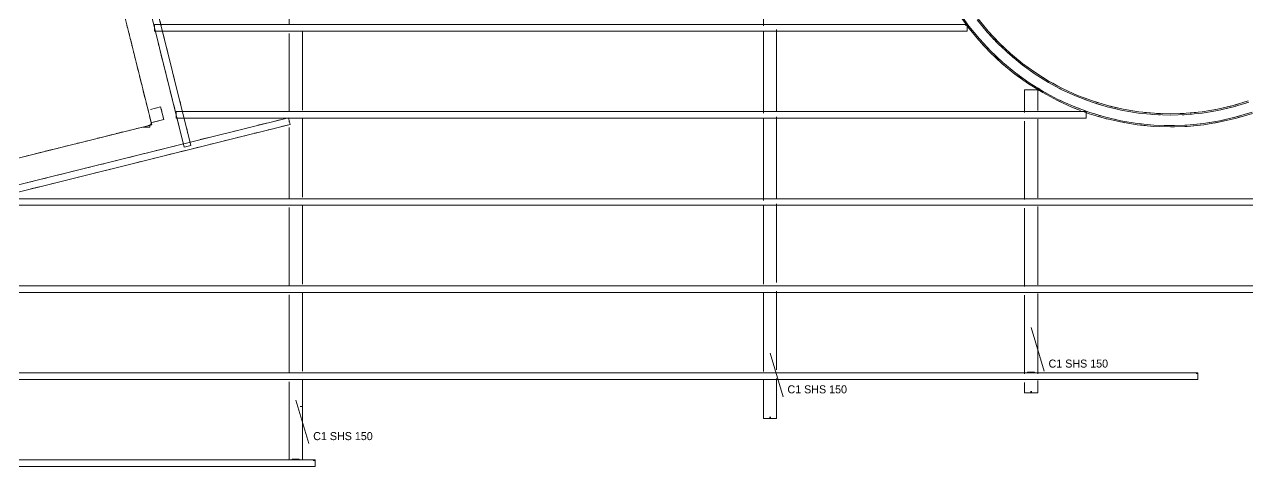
# Model space of a CAD drawing. Header units: metres. Extents: x 10 to 831, y 10 to 584.
# Drawn here: x 176.6 to 457.7, y 285.3 to 386.8 of the extents above; entities that cross this region are included whole.
import ezdxf

# ---------------------------------------------------------------- set-up
doc = ezdxf.new("R2010")
doc.units = ezdxf.units.M
doc.layers.add('TXT', color=7, linetype='Continuous', lineweight=18)
doc.layers.add('VIS', color=8, linetype='Continuous', lineweight=13)

msp = doc.modelspace()

# ---------------------------------------------------------------- linework, layer by layer
at = {"layer": 'TXT'}
for p, q in [((408, 317.222), (411, 307.222)), ((348, 311.308), (351, 301.308)), ((239, 300.564), (242, 290.564))]:
    msp.add_line(p, q, dxfattribs=at)
at = {"layer": 'VIS'}
for p, q in [((181.0804, 488.2878), (213.3448, 358.629)), ((214.8974, 359.0154), (182.633, 488.6742)), ((205.88, 363.78), (176.9, 480.24)), ((237.5, 404.781), (237.5, 386.7784)), ((346.5, 404.528), (346.5, 386.4912)), ((393.4302, 386.2656), (391.1928, 389.388)), ((393.6682, 386.4484), (391.4422, 389.5548)), ((395.8102, 388.092), (398.1226, 385.2744)), ((200.2772, 386.2956), (200.1806, 386.6838)), ((200.2772, 386.2956), (200.1806, 386.6838)), ((200.2772, 386.2956), (200.3738, 385.9074)), ((200.2772, 386.2956), (200.3738, 385.9074)), ((200.2772, 386.2956), (200.3738, 385.9074)), ((200.6636, 384.7428), (200.567, 385.131)), ((200.6636, 384.7428), (200.567, 385.131)), ((393.2752, 386.8), (206.534, 386.8)), ((206.534, 386.8), (206.534, 385.3)), ((206.534, 386.8), (206.534, 386.8)), ((206.534, 385.3), (206.534, 386.05)), ((206.534, 385.3), (206.534, 386.05)), ((206.534, 385.3), (393.2752, 385.3)), ((206.534, 385.3), (206.534, 385.3)), ((206.534, 385.3), (206.9348, 385.3)), ((206.534, 385.3), (206.534, 385.3)), ((206.776, 385.0266), (206.6794, 385.4148)), ((207.749, 387.7422), (208.0388, 386.5776)), ((393.2752, 385.3), (208.5376, 385.3)), ((393.2752, 385.3), (208.5376, 385.3)), ((208.9384, 385.3), (393.2752, 385.3)), ((240.5, 367.1756), (240.5, 385.1782)), ((240.5, 367.1756), (240.5, 385.1782)), ((346.5, 385.2888), (346.5, 366.4506)), ((349.5, 366.8514), (349.5, 385.6896)), ((349.5, 366.8514), (349.5, 385.6896)), ((393.2752, 386.8), (392.8744, 386.8)), ((393.2752, 386.8), (392.8744, 386.8)), ((393.2752, 386.68), (392.8744, 386.68)), ((393.2752, 386.8), (393.2752, 385.3)), ((393.2752, 385.3), (393.2752, 386.8)), ((393.2752, 386.8), (393.2752, 386.8)), ((393.2752, 386.8), (393.2752, 386.68)), ((393.2752, 386.68), (393.2752, 386.8)), ((393.2752, 386.8), (393.2752, 386.8)), ((393.2752, 386.8), (393.2752, 385.3)), ((393.2752, 385.3), (393.2752, 386.8)), ((393.2752, 386.8), (393.2752, 386.8)), ((393.2752, 386.68), (393.2752, 386.68)), ((393.2752, 385.3), (393.2752, 385.3)), ((393.2752, 385.3), (393.2752, 385.3)), ((395.867, 383.2964), (393.4302, 386.2656)), ((396.0926, 383.4942), (393.6682, 386.4484)), ((394.0394, 385.5234), (393.7348, 385.8946)), ((394.0394, 385.5234), (393.7348, 385.8946)), ((394.0394, 385.5234), (393.7348, 385.8946)), ((394.2742, 385.7098), (393.9712, 386.079)), ((397.897, 385.0766), (395.5722, 387.9094)), ((398.1226, 385.2744), (400.6142, 382.6142)), ((200.6636, 384.7428), (200.7602, 384.3546)), ((200.6636, 384.7428), (200.7602, 384.3546)), ((200.6636, 384.7428), (200.7602, 384.3546)), ((201.05, 383.19), (200.9534, 383.5782)), ((201.05, 383.19), (200.9534, 383.5782)), ((201.05, 383.19), (201.533, 381.249)), ((201.05, 383.19), (201.533, 381.249)), ((201.05, 383.19), (201.533, 381.249)), ((207.5488, 381.921), (207.259, 383.0856)), ((208.5218, 384.6366), (208.8116, 383.472)), ((237.5, 384.7782), (237.5, 366.7756)), ((398.4928, 380.4928), (395.867, 383.2964)), ((398.705, 380.705), (396.0926, 383.4942)), ((400.402, 382.402), (397.897, 385.0766)), ((398.5232, 384.408), (399.4626, 383.405)), ((399.9912, 383.2792), (399.6798, 383.6118)), ((399.9912, 383.2792), (399.6798, 383.6118)), ((399.9912, 383.2792), (400.3026, 382.9466)), ((403.0766, 379.897), (400.402, 382.402)), ((400.6142, 382.6142), (403.2744, 380.1226)), ((401.9444, 381.3684), (400.9466, 382.3028)), ((401.9444, 381.3684), (400.9466, 382.3028)), ((201.4364, 381.6372), (201.3398, 382.0254)), ((201.4364, 381.6372), (201.3398, 382.0254)), ((201.8228, 380.0844), (201.7262, 380.4726)), ((201.8228, 380.0844), (201.7262, 380.4726)), ((201.8228, 380.0844), (202.1126, 378.9198)), ((201.8228, 380.0844), (202.1126, 378.9198)), ((201.8228, 380.0844), (202.1126, 378.9198)), ((208.3216, 378.8154), (207.8386, 380.7564)), ((209.2946, 381.531), (209.5844, 380.3664)), ((397.8364, 381.1938), (396.8516, 382.245)), ((397.8364, 381.1938), (396.8516, 382.245)), ((397.8364, 381.1938), (396.8516, 382.245)), ((398.0518, 381.4022), (397.7254, 381.751)), ((401.2964, 377.867), (398.4928, 380.4928)), ((401.4942, 378.0926), (398.705, 380.705)), ((399.4022, 380.0518), (399.0536, 380.3784)), ((400.5956, 378.5234), (399.5442, 379.5082)), ((400.5956, 378.5234), (399.5442, 379.5082)), ((400.5956, 378.5234), (399.5442, 379.5082)), ((401.2792, 381.9912), (402.2768, 381.0568)), ((402.408, 380.5232), (402.7424, 380.2102)), ((405.9094, 377.5722), (403.0766, 379.897)), ((403.2744, 380.1226), (406.092, 377.8102)), ((202.7888, 376.2024), (202.3058, 378.1434)), ((202.7888, 376.2024), (202.3058, 378.1434)), ((202.4024, 377.7552), (202.8854, 375.8142)), ((202.4024, 377.7552), (202.8854, 375.8142)), ((202.4024, 377.7552), (202.8854, 375.8142)), ((209.0944, 375.7098), (208.6114, 377.6508)), ((210.0674, 378.4254), (210.3572, 377.2608)), ((404.2658, 375.4302), (401.2964, 377.867)), ((404.4484, 375.6682), (401.4942, 378.0926)), ((402.2328, 377.4864), (401.8634, 377.7894)), ((403.7848, 379.3158), (404.139, 379.0252)), ((405.3876, 378.3884), (405.0354, 378.6774)), ((405.3876, 378.3884), (405.0354, 378.6774)), ((405.3876, 378.3884), (405.7398, 378.0992)), ((408.888, 375.4378), (405.9094, 377.5722)), ((406.092, 377.8102), (409.0548, 375.6872)), ((406.8326, 377.2794), (406.4624, 377.5448)), ((406.8326, 377.2794), (406.4624, 377.5448)), ((406.8326, 377.2794), (407.203, 377.014)), ((203.5616, 373.0968), (203.0786, 375.0378)), ((203.5616, 373.0968), (203.0786, 375.0378)), ((203.1752, 374.6496), (203.6582, 372.7086)), ((203.1752, 374.6496), (203.6582, 372.7086)), ((203.1752, 374.6496), (203.6582, 372.7086)), ((209.8672, 372.6042), (209.3842, 374.5452)), ((210.8402, 375.3198), (211.13, 374.1552)), ((403.5234, 376.0394), (403.1522, 376.344)), ((403.5234, 376.0394), (403.1522, 376.344)), ((403.5234, 376.0394), (403.1522, 376.344)), ((407.388, 373.1928), (404.2658, 375.4302)), ((407.5546, 373.4422), (404.4484, 375.6682)), ((405.8268, 374.3114), (404.656, 375.1504)), ((405.8268, 374.3114), (404.656, 375.1504)), ((405.8268, 374.3114), (404.656, 375.1504)), ((405.225, 375.1116), (404.8366, 375.39)), ((408.1434, 375.9714), (408.5158, 375.7046)), ((412, 373.5026), (408.888, 375.4378)), ((409.0548, 375.6872), (412.15, 373.7624)), ((410.444, 374.4702), (411.611, 373.7444)), ((204.3344, 369.9912), (203.8514, 371.9322)), ((204.3344, 369.9912), (203.8514, 371.9322)), ((203.948, 371.544), (204.431, 369.603)), ((203.948, 371.544), (204.431, 369.603)), ((203.948, 371.544), (204.431, 369.603)), ((210.64, 369.4986), (210.157, 371.4396)), ((211.613, 372.2142), (211.9028, 371.0496)), ((409.5, 371.8458), (406.5, 371.8458)), ((406.5, 371.8458), (406.5, 366.644)), ((406.5, 371.8458), (406.5, 371.8458)), ((410.65, 371.1644), (407.388, 373.1928)), ((410.8, 371.4242), (407.5546, 373.4422)), ((409.5, 371.8458), (409, 371.8458)), ((409.8346, 371.6714), (409.4268, 371.925)), ((409.8346, 371.6714), (409.4268, 371.925)), ((409.8346, 371.6714), (409.4268, 371.925)), ((409.5, 367.0442), (409.5, 371.8458)), ((409.5, 367.0442), (409.5, 371.8458)), ((409.9886, 371.9286), (409.583, 372.1808)), ((414.0376, 369.3536), (410.65, 371.1644)), ((414.1704, 369.6226), (410.8, 371.4242)), ((412.4852, 370.5234), (411.2214, 371.199)), ((415.2318, 371.7752), (412, 373.5026)), ((412.15, 373.7624), (415.3646, 372.0442)), ((413.7572, 372.9032), (412.5518, 373.5476)), ((413.7572, 372.9032), (412.5518, 373.5476)), ((412.9536, 373.3328), (414.159, 372.6886)), ((414.4238, 372.207), (414.8278, 371.991)), ((418.5698, 370.2628), (415.2318, 371.7752)), ((415.3646, 372.0442), (418.6846, 370.54)), ((205.1072, 366.8856), (204.6242, 368.8266)), ((205.1072, 366.8856), (204.6242, 368.8266)), ((211.4128, 366.393), (210.9298, 368.334)), ((212.3858, 369.1086), (212.6756, 367.944)), ((411.497, 370.7116), (411.0734, 370.938)), ((411.497, 370.7116), (411.0734, 370.938)), ((411.497, 370.7116), (411.0734, 370.938)), ((417.5364, 367.7682), (414.0376, 369.3536)), ((417.6512, 368.0454), (414.1704, 369.6226)), ((414.9124, 368.9572), (414.475, 369.1554)), ((414.9124, 368.9572), (414.475, 369.1554)), ((414.9124, 368.9572), (414.475, 369.1554)), ((415.0406, 369.2284), (414.6054, 369.4254)), ((421.9994, 368.972), (418.5698, 370.2628)), ((418.6846, 370.54), (422.0958, 369.256)), ((419.4272, 369.94), (420.7132, 369.456)), ((421.243, 369.577), (419.9638, 370.0584)), ((421.243, 369.577), (419.9638, 370.0584)), ((420.3902, 369.898), (421.6694, 369.4164)), ((425.5062, 367.9082), (421.9994, 368.972)), ((422.0958, 369.256), (425.5838, 368.198)), ((422.9678, 368.9914), (422.5318, 369.1238)), ((422.9678, 368.9914), (422.5318, 369.1238)), ((422.876, 368.706), (424.191, 368.307)), ((422.9678, 368.9914), (423.4038, 368.8592)), ((454.4162, 368.198), (457.9042, 369.256)), ((458.0006, 368.972), (454.4938, 367.9082)), ((455.2882, 368.4624), (454.8522, 368.3302)), ((455.2882, 368.4624), (454.8522, 368.3302)), ((455.2882, 368.4624), (455.7242, 368.5946)), ((456.2472, 368.44), (457.5622, 368.839)), ((204.914, 367.662), (205.2038, 366.4974)), ((204.914, 367.662), (205.2038, 366.4974)), ((204.914, 367.662), (205.2038, 366.4974)), ((205.88, 363.78), (205.397, 365.721)), ((205.88, 363.78), (205.397, 365.721)), ((205.5936, 367.3214), (207.93, 367.9026)), ((207.1512, 367.7088), (206.7618, 367.612)), ((207.93, 367.9026), (208.6542, 364.9914)), ((208.1714, 366.9322), (208.0508, 367.4174)), ((208.6542, 364.9914), (208.5336, 365.4766)), ((420.6296, 366.8), (211.51, 366.8)), ((211.51, 366.8), (211.51, 365.3)), ((211.51, 366.8), (211.51, 366.8)), ((211.51, 365.3), (211.51, 366.05)), ((211.51, 365.3), (211.51, 366.05)), ((349.5, 346.8106), (349.5, 365.649)), ((349.5, 346.8106), (349.5, 365.649)), ((419.334, 367.0918), (417.5364, 367.7682)), ((421.228, 366.6992), (417.6512, 368.0454)), ((419.334, 367.0918), (417.9858, 367.5992)), ((419.334, 367.0918), (417.9858, 367.5992)), ((419.334, 367.0918), (417.9858, 367.5992)), ((420.3338, 367.0358), (418.9926, 367.5406)), ((420.6296, 366.8), (420.229, 366.8)), ((420.6296, 366.8), (420.229, 366.8)), ((420.6296, 366.68), (420.229, 366.68)), ((420.6296, 366.8), (420.6296, 365.3)), ((420.6296, 365.3), (420.6296, 366.8)), ((420.6296, 366.8), (420.6296, 366.8)), ((420.6296, 366.8), (420.6296, 366.68)), ((420.6296, 366.68), (420.6296, 366.8)), ((420.6296, 366.8), (420.6296, 366.8)), ((420.6296, 366.8), (420.6296, 365.3)), ((420.6296, 365.3), (420.6296, 366.8)), ((420.6296, 366.8), (420.6296, 366.8)), ((420.6296, 366.68), (420.6296, 366.68)), ((421.1316, 366.4152), (420.6822, 366.5844)), ((424.8074, 365.3002), (421.1316, 366.4152)), ((424.885, 365.59), (421.228, 366.6992)), ((423.9708, 365.8672), (422.5994, 366.2832)), ((423.8884, 365.579), (423.4288, 365.7182)), ((423.8884, 365.579), (423.4288, 365.7182)), ((423.8884, 365.579), (423.4288, 365.7182)), ((428.6068, 364.7222), (424.885, 365.59)), ((429.075, 367.076), (425.5062, 367.9082)), ((425.5838, 368.198), (429.1334, 367.3702)), ((427.3586, 367.784), (426.0276, 368.0944)), ((427.3586, 367.784), (426.0276, 368.0944)), ((426.4712, 367.991), (427.8024, 367.6806)), ((427.2906, 367.492), (428.6288, 367.18)), ((432.6906, 366.479), (429.075, 367.076)), ((429.1334, 367.3702), (432.7296, 366.7766)), ((430.9316, 367.0734), (429.583, 367.296)), ((430.9316, 367.0734), (429.583, 367.296)), ((429.9788, 366.9268), (431.3346, 366.703)), ((430.0326, 367.2218), (431.3812, 366.9992)), ((436.3374, 366.1198), (432.6906, 366.479)), ((432.7296, 366.7766), (436.357, 366.4192)), ((435.4502, 366.5086), (434.09, 366.6426)), ((435.4502, 366.5086), (434.09, 366.6426)), ((434.5434, 366.5978), (435.9036, 366.464)), ((435.4258, 366.2096), (435.8816, 366.1648)), ((440, 366), (436.3374, 366.1198)), ((436.357, 366.4192), (440, 366.3)), ((437.2678, 366.3894), (436.8124, 366.4044)), ((437.2678, 366.3894), (436.8124, 366.4044)), ((437.253, 366.09), (437.711, 366.075)), ((437.2678, 366.3894), (437.7232, 366.3746)), ((440, 366.3), (443.643, 366.4192)), ((443.6626, 366.1198), (440, 366)), ((442.7322, 366.3894), (442.2768, 366.3746)), ((442.7322, 366.3894), (442.2768, 366.3746)), ((442.7322, 366.3894), (443.1876, 366.4044)), ((442.747, 366.09), (443.2048, 366.105)), ((443.643, 366.4192), (447.2704, 366.7766)), ((447.3094, 366.479), (443.6626, 366.1198)), ((445.4566, 366.5978), (444.0964, 366.464)), ((445.4566, 366.5978), (444.0964, 366.464)), ((444.5498, 366.5086), (445.91, 366.6426)), ((444.5742, 366.2096), (445.0302, 366.2546)), ((447.2704, 366.7766), (450.8666, 367.3702)), ((450.925, 367.076), (447.3094, 366.479)), ((449.9674, 367.2218), (448.6188, 366.9992)), ((449.9674, 367.2218), (448.6188, 366.9992)), ((449.0684, 367.0734), (450.417, 367.296)), ((449.1172, 366.7776), (450.473, 367.0014)), ((450.8666, 367.3702), (454.4162, 368.198)), ((454.4938, 367.9082), (450.925, 367.076)), ((455.115, 365.59), (451.3932, 364.7222)), ((451.8172, 367.284), (453.1556, 367.5962)), ((453.5288, 367.991), (453.085, 367.8876)), ((453.5288, 367.991), (453.085, 367.8876)), ((453.5288, 367.991), (453.9726, 368.0944)), ((455.115, 365.59), (454.6498, 365.4814)), ((458.772, 366.6992), (455.115, 365.59)), ((456.0294, 365.8672), (455.115, 365.59)), ((458.8686, 366.4152), (455.1926, 365.3002)), ((456.1116, 365.579), (455.1926, 365.3002)), ((456.1116, 365.579), (455.1926, 365.3002)), ((456.1116, 365.579), (455.1926, 365.3002)), ((94.08, 335.98), (205.88, 363.78)), ((237.307, 365.4118), (95.5282, 330.1574)), ((95.9142, 328.6046), (237.693, 363.8592)), ((203.5508, 363.2008), (202.3862, 362.9112)), ((203.5508, 363.2008), (202.3862, 362.9112)), ((203.5508, 363.2008), (202.3862, 362.9112)), ((202.7744, 363.0078), (203.1626, 363.1042)), ((202.7744, 363.0078), (203.1626, 363.1042)), ((205.44, 363.24), (203.94, 363.24)), ((204.44, 363.24), (205.44, 363.24)), ((205.88, 363.78), (204.7154, 363.4904)), ((205.88, 363.78), (204.7154, 363.4904)), ((205.88, 363.78), (204.7154, 363.4904)), ((205.1036, 363.587), (205.88, 363.78)), ((205.1036, 363.587), (205.88, 363.78)), ((205.44, 363.24), (205.44, 363.74)), ((205.44, 363.24), (205.44, 363.24)), ((205.4936, 365.3328), (205.88, 363.78)), ((205.4936, 365.3328), (205.88, 363.78)), ((205.4936, 365.3328), (205.88, 363.78)), ((205.88, 363.78), (205.5164, 363.9988)), ((205.88, 363.78), (205.5164, 363.9988)), ((205.88, 363.78), (205.88, 363.78)), ((205.88, 363.78), (205.88, 363.78)), ((205.88, 363.78), (205.88, 363.78)), ((205.88, 363.78), (205.88, 363.78)), ((208.6542, 364.9914), (205.9282, 364.3132)), ((206.3178, 364.4102), (207.486, 364.7008)), ((208.6542, 364.9914), (208.6542, 364.9914)), ((211.51, 365.3), (420.6296, 365.3)), ((211.51, 365.3), (211.51, 365.3)), ((211.51, 365.3), (211.9106, 365.3)), ((211.51, 365.3), (211.51, 365.3)), ((212.1856, 363.2874), (211.7026, 365.2284)), ((213.3518, 365.2266), (213.4484, 364.8384)), ((236.348, 365.3), (213.513, 365.3)), ((236.348, 365.3), (213.513, 365.3)), ((213.9136, 365.3), (236.7486, 365.3)), ((213.9314, 362.8974), (214.2212, 361.7328)), ((227.959, 363.0874), (228.3484, 363.1842)), ((230.2958, 363.6686), (232.2434, 364.1528)), ((233.798, 362.8906), (232.6296, 362.6)), ((234.191, 364.637), (235.3594, 364.9276)), ((237.693, 363.8592), (235.7456, 363.3748)), ((237.693, 363.8592), (237.307, 365.4118)), ((237.5, 364.7752), (237.5, 364.3752)), ((237.5, 363.175), (237.5, 346.7728)), ((420.6296, 365.3), (237.5498, 365.3)), ((420.6296, 365.3), (237.5498, 365.3)), ((237.693, 363.8592), (237.693, 363.8592)), ((237.9504, 365.3), (420.6296, 365.3)), ((240.5, 347.1728), (240.5, 365.1754)), ((240.5, 347.1728), (240.5, 365.1754)), ((346.5, 365.2482), (346.5, 346.4098)), ((406.5, 364.6434), (406.5, 346.6372)), ((409.5, 347.0374), (409.5, 365.0434)), ((409.5, 347.0374), (409.5, 365.0434)), ((420.6296, 365.3), (420.6296, 365.3)), ((420.6296, 365.3), (420.6296, 365.3)), ((428.5482, 364.428), (424.8074, 365.3002)), ((425.7426, 365.082), (425.275, 365.1912)), ((425.7426, 365.082), (425.275, 365.1912)), ((425.7426, 365.082), (425.275, 365.1912)), ((427.6762, 364.939), (427.211, 365.0476)), ((432.338, 363.8022), (428.5482, 364.428)), ((432.3772, 364.0996), (428.6068, 364.7222)), ((429.4956, 364.2714), (429.022, 364.3496)), ((429.4956, 364.2714), (429.022, 364.3496)), ((429.4956, 364.2714), (429.022, 364.3496)), ((431.4346, 364.2552), (430.0206, 364.4888)), ((436.1608, 363.4256), (432.338, 363.8022)), ((436.1804, 363.725), (432.3772, 364.0996)), ((434.2494, 363.614), (432.816, 363.7552)), ((434.2494, 363.614), (432.816, 363.7552)), ((434.2494, 363.614), (432.816, 363.7552)), ((433.328, 364.006), (432.8526, 364.0528)), ((440, 363.3), (436.1608, 363.4256)), ((440, 363.6), (436.1804, 363.725)), ((440, 363.3), (437.6006, 363.3786)), ((440, 363.3), (437.6006, 363.3786)), ((440, 363.3), (437.6006, 363.3786)), ((440, 363.6), (438.5676, 363.6468)), ((443.8196, 363.725), (440, 363.6)), ((440.9548, 363.6312), (440, 363.6)), ((443.8392, 363.4256), (440, 363.3)), ((440.9598, 363.3314), (440, 363.3)), ((440.9598, 363.3314), (440, 363.3)), ((440.9598, 363.3314), (440, 363.3)), ((443.8196, 363.725), (443.342, 363.7094)), ((443.8392, 363.4256), (443.3592, 363.41)), ((443.8392, 363.4256), (443.3592, 363.41)), ((443.8392, 363.4256), (443.3592, 363.41)), ((447.6228, 364.0996), (443.8196, 363.725)), ((447.6618, 363.8022), (443.8392, 363.4256)), ((447.6618, 363.8022), (445.2728, 363.5668)), ((447.6618, 363.8022), (445.2728, 363.5668)), ((447.6618, 363.8022), (445.2728, 363.5668)), ((447.6228, 364.0996), (446.1966, 363.9592)), ((451.3932, 364.7222), (447.6228, 364.0996)), ((449.508, 364.4108), (447.6228, 364.0996)), ((451.4518, 364.428), (447.6618, 363.8022)), ((451.4518, 364.428), (450.0306, 364.1932)), ((451.4518, 364.428), (450.0306, 364.1932)), ((451.4518, 364.428), (450.0306, 364.1932)), ((451.3932, 364.7222), (450.922, 364.6444)), ((452.3238, 364.939), (451.3932, 364.7222)), ((455.1926, 365.3002), (451.4518, 364.428)), ((455.1926, 365.3002), (453.7898, 364.973)), ((455.1926, 365.3002), (453.7898, 364.973)), ((455.1926, 365.3002), (453.7898, 364.973)), ((191.1286, 360.112), (190.7404, 360.0154)), ((191.1286, 360.112), (190.7404, 360.0154)), ((191.1286, 360.112), (190.7404, 360.0154)), ((191.1286, 360.112), (191.5168, 360.2084)), ((191.1286, 360.112), (191.5168, 360.2084)), ((194.2342, 360.8842), (193.0696, 360.5946)), ((194.2342, 360.8842), (193.0696, 360.5946)), ((194.2342, 360.8842), (193.0696, 360.5946)), ((193.4578, 360.6912), (194.6224, 360.9806)), ((193.4578, 360.6912), (194.6224, 360.9806)), ((196.5634, 361.4634), (195.3988, 361.1738)), ((196.5634, 361.4634), (195.3988, 361.1738)), ((196.5634, 361.4634), (195.3988, 361.1738)), ((195.787, 361.2702), (196.9516, 361.5598)), ((195.787, 361.2702), (196.9516, 361.5598)), ((198.8926, 362.0424), (197.728, 361.753)), ((198.8926, 362.0424), (197.728, 361.753)), ((198.8926, 362.0424), (197.728, 361.753)), ((198.1162, 361.8494), (199.2806, 362.139)), ((198.1162, 361.8494), (199.2806, 362.139)), ((200.4452, 362.4286), (200.057, 362.332)), ((200.4452, 362.4286), (200.057, 362.332)), ((200.4452, 362.4286), (200.057, 362.332)), ((200.4452, 362.4286), (200.8334, 362.5252)), ((200.4452, 362.4286), (200.8334, 362.5252)), ((212.9584, 360.1818), (212.4754, 362.1228)), ((214.511, 360.5682), (214.8008, 359.4036)), ((214.7158, 359.7944), (215.1054, 359.8912)), ((217.0528, 360.3756), (219.0004, 360.8598)), ((220.9478, 361.344), (222.1164, 361.6346)), ((224.45, 360.5662), (222.5024, 360.0818)), ((224.0638, 362.1188), (225.2324, 362.4094)), ((227.566, 361.341), (225.6184, 360.8568)), ((230.682, 362.1158), (229.5136, 361.8252)), ((180.2592, 357.4092), (179.0946, 357.1196)), ((180.2592, 357.4092), (179.0946, 357.1196)), ((180.2592, 357.4092), (179.0946, 357.1196)), ((179.4828, 357.2162), (180.6474, 357.5056)), ((179.4828, 357.2162), (180.6474, 357.5056)), ((182.5884, 357.9884), (181.4238, 357.6988)), ((182.5884, 357.9884), (181.4238, 357.6988)), ((182.5884, 357.9884), (181.4238, 357.6988)), ((181.812, 357.7952), (182.9766, 358.0848)), ((181.812, 357.7952), (182.9766, 358.0848)), ((184.1412, 358.3744), (183.753, 358.278)), ((184.1412, 358.3744), (183.753, 358.278)), ((184.1412, 358.3744), (183.753, 358.278)), ((184.1412, 358.3744), (184.5294, 358.471)), ((184.1412, 358.3744), (184.5294, 358.471)), ((186.4702, 358.9536), (186.082, 358.857)), ((186.4702, 358.9536), (186.082, 358.857)), ((186.4702, 358.9536), (186.082, 358.857)), ((186.4702, 358.9536), (186.8584, 359.0502)), ((186.4702, 358.9536), (186.8584, 359.0502)), ((188.7994, 359.5328), (188.4112, 359.4362)), ((188.7994, 359.5328), (188.4112, 359.4362)), ((188.7994, 359.5328), (188.4112, 359.4362)), ((188.7994, 359.5328), (189.1876, 359.6292)), ((188.7994, 359.5328), (189.1876, 359.6292)), ((203.8098, 357.0826), (204.9782, 357.373)), ((206.9258, 357.8574), (208.0942, 358.1478)), ((210.428, 357.0794), (209.2594, 356.7888)), ((210.8208, 358.8258), (211.9894, 359.1164)), ((213.544, 357.8542), (212.3754, 357.5636)), ((213.3448, 358.629), (214.8974, 359.0154)), ((216.66, 358.629), (215.4914, 358.3386)), ((219.776, 359.404), (219.3864, 359.307)), ((177.1536, 356.637), (176.7654, 356.5404)), ((177.1536, 356.637), (176.7654, 356.5404)), ((177.1536, 356.637), (176.7654, 356.5404)), ((177.1536, 356.637), (177.5418, 356.7334)), ((177.1536, 356.637), (177.5418, 356.7334)), ((193.6828, 354.5644), (194.8512, 354.8548)), ((197.5778, 355.5328), (198.7462, 355.8234)), ((199.5218, 354.3676), (198.3534, 354.077)), ((200.6938, 356.3076), (201.8622, 356.5982)), ((203.4168, 355.336), (202.2484, 355.0456)), ((206.5328, 356.111), (205.3644, 355.8204)), ((180.4396, 351.2714), (181.6082, 351.5618)), ((183.5556, 352.0462), (185.5032, 352.5304)), ((186.6716, 352.821), (187.8402, 353.1116)), ((189.3948, 351.8494), (189.0052, 351.7526)), ((190.5668, 353.7896), (191.7352, 354.08)), ((193.2898, 352.818), (192.1214, 352.5274)), ((196.4058, 353.5928), (195.2374, 353.3022)), ((177.3236, 350.4966), (178.4922, 350.787)), ((180.0468, 349.525), (178.0992, 349.0406)), ((183.1628, 350.2998), (181.9942, 350.0092)), ((186.2788, 351.0746), (185.1102, 350.784)), ((771.098, 346.8), (159.24, 346.8)), ((159.24, 345.3), (771.098, 345.3)), ((771.098, 345.3), (162.8438, 345.3)), ((771.098, 345.3), (162.8438, 345.3)), ((163.2444, 345.3), (771.098, 345.3)), ((237.5, 344.7724), (237.5, 326.7698)), ((240.5, 327.17), (240.5, 345.1724)), ((240.5, 327.17), (240.5, 345.1724)), ((346.5, 345.2074), (346.5, 327.1708)), ((349.5, 327.5716), (349.5, 345.6082)), ((349.5, 327.5716), (349.5, 345.6082)), ((406.5, 344.6366), (406.5, 326.6304)), ((409.5, 327.0304), (409.5, 345.0366)), ((409.5, 327.0304), (409.5, 345.0366)), ((649.222, 326.8), (96.558, 326.8)), ((649.222, 325.3), (96.558, 325.3)), ((96.558, 325.3), (649.222, 325.3)), ((649.222, 325.3), (96.558, 325.3)), ((96.558, 325.3), (649.222, 325.3)), ((237.5, 324.7696), (237.5, 306.767)), ((240.5, 307.167), (240.5, 325.1696)), ((240.5, 307.167), (240.5, 325.1696)), ((346.5, 325.1666), (346.5, 307.13)), ((349.5, 307.5308), (349.5, 325.5674)), ((349.5, 307.5308), (349.5, 325.5674)), ((406.5, 324.6296), (406.5, 306.6236)), ((409.5, 307.0236), (409.5, 325.0298)), ((409.5, 307.0236), (409.5, 325.0298)), ((446.318, 306.8), (101.534, 306.8)), ((408.8, 307), (407.2, 307)), ((407.2, 307), (407.2, 306.9)), ((407.2, 307), (407.2, 307)), ((408.8, 307), (408.8, 306.9)), ((408.8, 307), (408.8, 307)), ((409.5, 307.824), (409.5, 306.6236)), ((409.5, 307.824), (409.5, 306.6236)), ((446.318, 306.8), (445.917, 306.8)), ((446.318, 306.8), (445.917, 306.8)), ((446.318, 306.68), (445.917, 306.68)), ((446.318, 306.8), (446.318, 305.3)), ((446.318, 305.3), (446.318, 306.8)), ((446.318, 306.8), (446.318, 306.8)), ((446.318, 306.8), (446.318, 306.68)), ((446.318, 306.68), (446.318, 306.8)), ((446.318, 306.8), (446.318, 306.8)), ((446.318, 306.8), (446.318, 305.3)), ((446.318, 305.3), (446.318, 306.8)), ((446.318, 306.8), (446.318, 306.8)), ((446.318, 306.68), (446.318, 306.68)), ((446.318, 305.3), (101.534, 305.3)), ((101.534, 305.3), (446.318, 305.3)), ((446.318, 305.3), (101.534, 305.3)), ((101.534, 305.3), (446.318, 305.3)), ((237.5, 304.7668), (237.5, 286.7642)), ((240.5, 287.1642), (240.5, 305.1668)), ((240.5, 287.1642), (240.5, 305.1668)), ((346.5, 305.126), (346.5, 296.308)), ((349.5, 296.308), (349.5, 305.5268)), ((349.5, 296.308), (349.5, 305.5268)), ((406.5, 304.6228), (406.5, 302.222)), ((409.5, 302.222), (409.5, 305.023)), ((409.5, 302.222), (409.5, 305.023)), ((409.5, 304.6228), (409.5, 302.222)), ((409.5, 304.6228), (409.5, 302.222)), ((446.318, 305.3), (446.318, 305.3)), ((446.318, 305.3), (446.318, 305.3)), ((240.5, 302.064), (240.5, 299.064)), ((240.5, 302.064), (240.5, 302.064)), ((349.5, 301.9194), (349.5, 296.308)), ((349.5, 301.9194), (349.5, 296.308)), ((406.5, 302.222), (406.5, 302.6222)), ((406.5, 302.222), (406.5, 302.6222)), ((409.5, 302.222), (406.5, 302.222)), ((406.5, 302.222), (409.5, 302.222)), ((406.5, 302.222), (406.5, 302.222)), ((409.5, 302.222), (406.5, 302.222)), ((406.5, 302.222), (409.5, 302.222)), ((406.5, 302.222), (406.5, 302.222)), ((407.929, 302.222), (407.929, 302.6222)), ((408.071, 302.222), (407.929, 302.222)), ((407.929, 302.222), (408.071, 302.222)), ((407.929, 302.222), (407.929, 302.222)), ((408.071, 302.222), (408.071, 302.6222)), ((408.071, 302.222), (408.071, 302.222)), ((409.5, 302.222), (409.5, 302.222)), ((409.5, 302.222), (409.5, 302.222)), ((240.5, 299.064), (240, 299.064)), ((240.5, 299.064), (240.5, 299.064)), ((346.5, 296.308), (346.5, 296.7088)), ((346.5, 296.308), (346.5, 296.7088)), ((349.5, 296.308), (346.5, 296.308)), ((346.5, 296.308), (349.5, 296.308)), ((346.5, 296.308), (346.5, 296.308)), ((349.5, 296.308), (346.5, 296.308)), ((346.5, 296.308), (349.5, 296.308)), ((346.5, 296.308), (346.5, 296.308)), ((347.929, 296.308), (347.929, 296.7088)), ((348.071, 296.308), (347.929, 296.308)), ((347.929, 296.308), (348.071, 296.308)), ((347.929, 296.308), (347.929, 296.308)), ((348.071, 296.308), (348.071, 296.7088)), ((348.071, 296.308), (348.071, 296.308)), ((349.5, 296.308), (349.5, 296.308)), ((349.5, 296.308), (349.5, 296.308)), ((240.5, 291.1648), (240.5, 286.7642)), ((240.5, 291.1648), (240.5, 286.7642)), ((243.416, 286.8), (106.508, 286.8)), ((239.8, 287), (238.2, 287)), ((238.2, 287), (238.2, 286.9)), ((238.2, 287), (238.2, 287)), ((239.8, 287), (239.8, 286.9)), ((239.8, 287), (239.8, 287)), ((243.416, 286.8), (243.0156, 286.8)), ((243.416, 286.8), (243.0156, 286.8)), ((243.416, 286.8), (243.416, 285.3)), ((243.416, 285.3), (243.416, 286.8)), ((243.416, 286.8), (243.416, 286.8)), ((243.416, 286.8), (243.416, 286.68)), ((243.416, 286.68), (243.416, 286.8)), ((243.416, 286.8), (243.416, 286.8)), ((243.416, 286.8), (243.416, 285.3)), ((243.416, 285.3), (243.416, 286.8)), ((243.416, 286.8), (243.416, 286.8)), ((243.416, 285.3), (106.508, 285.3)), ((106.508, 285.3), (243.416, 285.3)), ((243.416, 285.3), (106.508, 285.3)), ((106.508, 285.3), (243.416, 285.3)), ((243.416, 286.68), (243.0156, 286.68)), ((243.416, 286.68), (243.416, 286.68)), ((243.416, 285.3), (243.416, 285.3)), ((243.416, 285.3), (243.416, 285.3))]:
    msp.add_line(p, q, dxfattribs=at)

# ---------------------------------------------------------------- texts
at = {"layer": 'TXT'}
for p in [(412, 308.022), (352, 302.108), (243, 291.364)]:
    msp.add_text('C1 SHS 150', height=1.84, dxfattribs=at).set_placement(p)

doc.saveas('drawing.dxf')
